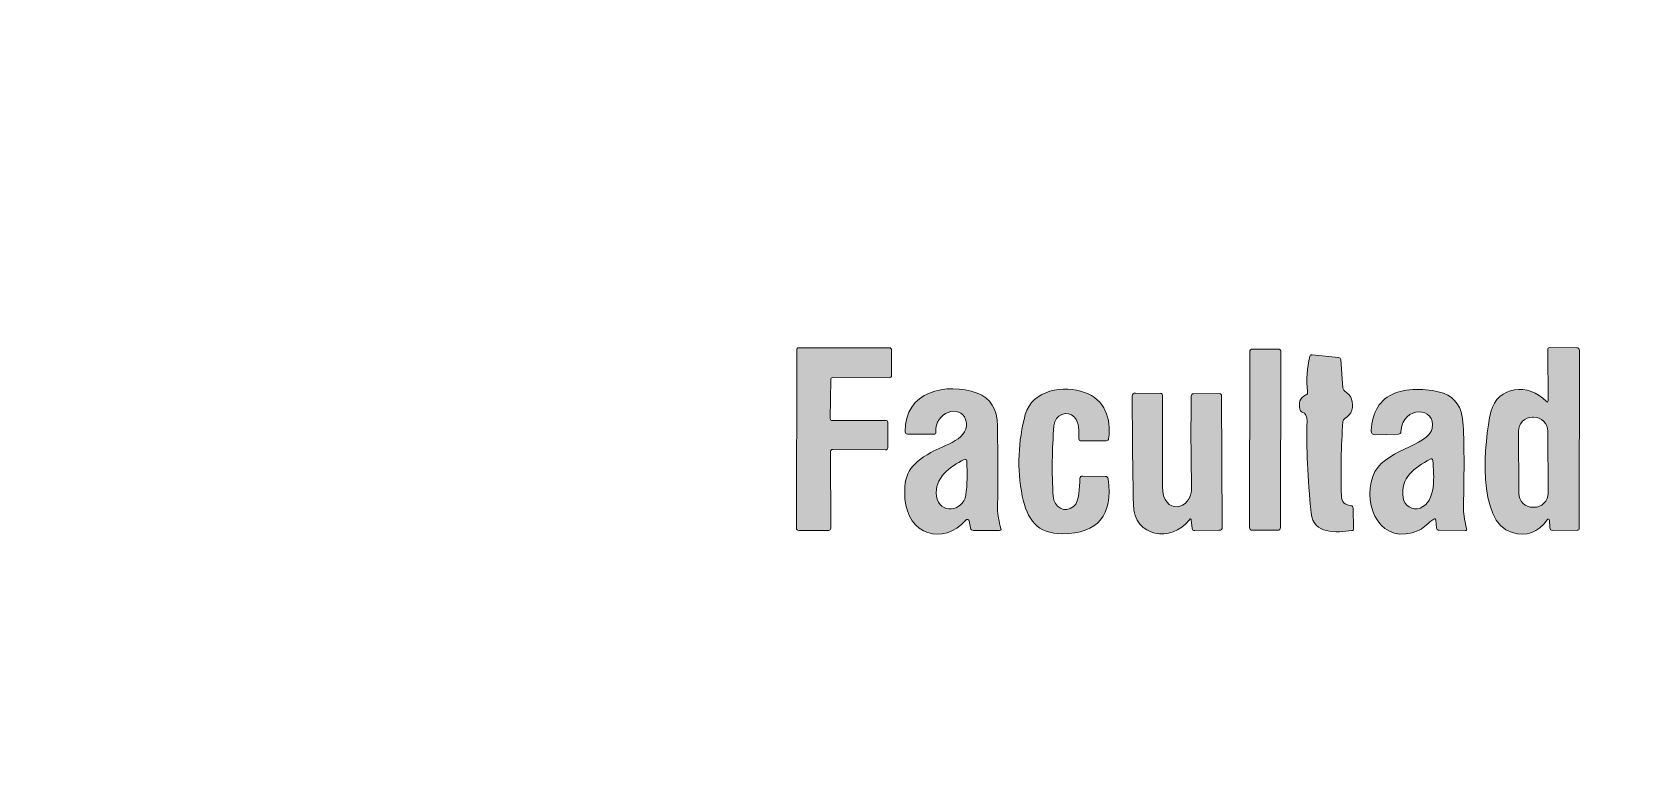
# Model space of a CAD drawing. Header units: millimetres. Extents: x 6 to 133, y 303 to 393.
# Drawn here: x 45.28 to 54.96, y 313.15 to 317.53 of the extents above; entities that cross this region are included whole.
import ezdxf

# ---------------------------------------------------------------- set-up
doc = ezdxf.new("R2010")
doc.units = ezdxf.units.MM
doc.header["$MEASUREMENT"] = 0

# ---------------------------------------------------------------- blocks, each defined once
blk = doc.blocks.new('block 2')
at = {"color": 188, "lineweight": 35, "true_color": 0x161224}
blk.add_open_spline([(21.4184, 393.1407), (21.4184, 393.1407), (6.4183, 303.1407), (6.4183, 303.1407), (6.4183, 303.1407), (118.7994, 303.1407), (118.7994, 303.1407), (118.7994, 303.1407), (133.0232, 388.4831), (133.0232, 388.4831), (133.3864, 390.6622), (131.9143, 392.7231), (129.7352, 393.0863), (129.5179, 393.1225), (129.298, 393.1407), (129.0776, 393.1407), (129.0776, 393.1407), (21.4184, 393.1407), (21.4184, 393.1407)], degree=3, knots=[0, 0, 0, 0, 1, 1, 1, 2, 2, 2, 3, 3, 3, 4, 4, 4, 5, 5, 5, 6, 6, 6, 6], dxfattribs=at)

msp = doc.modelspace()

# ---------------------------------------------------------------- hatches: boundary and pattern name
at = {"true_color": 0x161225}
h = msp.add_hatch(color=188, dxfattribs=at)
h.dxf.hatch_style = 2
edge = h.paths.add_edge_path()
edge.add_spline(control_points=[(50.0709, 315.0096), (50.0709, 315.0096), (50.0721, 314.5501), (50.0721, 314.5501), (50.0721, 314.5412), (50.0676, 314.5368), (50.0587, 314.5368), (50.0587, 314.5368), (49.88, 314.5368), (49.88, 314.5368), (49.8712, 314.5368), (49.8667, 314.5412), (49.8667, 314.5501), (49.8667, 314.5501), (49.8678, 315.6201), (49.8678, 315.6201), (49.8678, 315.6289), (49.8712, 315.6334), (49.88, 315.6334), (49.88, 315.6334), (50.4239, 315.6334), (50.4239, 315.6334), (50.4328, 315.6334), (50.4372, 315.6289), (50.4372, 315.6201), (50.4372, 315.6201), (50.4372, 315.4658), (50.4372, 315.4658), (50.4372, 315.458), (50.4328, 315.4536), (50.4239, 315.4536), (50.4239, 315.4536), (50.0854, 315.4547), (50.0854, 315.4547), (50.0765, 315.4547), (50.0721, 315.4502), (50.0721, 315.4414), (50.0721, 315.4414), (50.0698, 315.2094), (50.0698, 315.2094), (50.0698, 315.2005), (50.0743, 315.1961), (50.0832, 315.1961), (50.0832, 315.1961), (50.4017, 315.1972), (50.4017, 315.1972), (50.4106, 315.1972), (50.415, 315.1928), (50.415, 315.185), (50.415, 315.185), (50.415, 315.0329), (50.415, 315.0329), (50.415, 315.0252), (50.4106, 315.0207), (50.4017, 315.0207), (50.4017, 315.0207), (50.0843, 315.0229), (50.0843, 315.0229), (50.0754, 315.0229), (50.0709, 315.0185), (50.0709, 315.0096)], knot_values=[0, 0, 0, 0, 1, 1, 1, 2, 2, 2, 3, 3, 3, 4, 4, 4, 5, 5, 5, 6, 6, 6, 7, 7, 7, 8, 8, 8, 9, 9, 9, 10, 10, 10, 11, 11, 11, 12, 12, 12, 13, 13, 13, 14, 14, 14, 15, 15, 15, 16, 16, 16, 17, 17, 17, 18, 18, 18, 19, 19, 19, 20, 20, 20, 20], degree=3, periodic=1)
h = msp.add_hatch(color=188, dxfattribs=at)
h.dxf.hatch_style = 2
edge = h.paths.add_edge_path()
edge.add_spline(control_points=[(52.6071, 315.6256), (52.6071, 315.6256), (52.7591, 315.6256), (52.7591, 315.6256), (52.7702, 315.6256), (52.7758, 315.6201), (52.7758, 315.609), (52.7758, 315.609), (52.7736, 314.5546), (52.7736, 314.5546), (52.7736, 314.5435), (52.768, 314.5379), (52.7569, 314.5379), (52.7569, 314.5379), (52.6049, 314.5379), (52.6049, 314.5379), (52.5938, 314.5379), (52.5882, 314.5435), (52.5882, 314.5546), (52.5882, 314.5546), (52.5893, 315.609), (52.5893, 315.609), (52.5893, 315.6201), (52.5949, 315.6256), (52.6071, 315.6256)], knot_values=[0, 0, 0, 0, 1, 1, 1, 2, 2, 2, 3, 3, 3, 4, 4, 4, 5, 5, 5, 6, 6, 6, 7, 7, 7, 8, 8, 8, 8], degree=3, periodic=1)
h = msp.add_hatch(color=188, dxfattribs=at)
h.dxf.hatch_style = 2
edge = h.paths.add_edge_path()
edge.add_spline(control_points=[(53.1487, 315.1905), (53.1376, 315.0418), (53.1343, 314.8942), (53.1398, 314.7455), (53.1409, 314.7055), (53.1576, 314.6911), (53.1953, 314.6855), (53.2053, 314.6844), (53.2098, 314.6789), (53.2098, 314.6689), (53.2098, 314.6689), (53.2131, 314.5479), (53.2131, 314.5479), (53.2142, 314.5401), (53.2098, 314.5357), (53.2031, 314.5357), (53.1099, 314.5235), (52.97, 314.5124), (52.9578, 314.6411), (52.9367, 314.8531), (52.9289, 315.0363), (52.9334, 315.1928), (52.9345, 315.2227), (52.9245, 315.2416), (52.9045, 315.2471), (52.899, 315.2494), (52.8945, 315.2527), (52.8923, 315.2593), (52.879, 315.3026), (52.8901, 315.3326), (52.9256, 315.3504), (52.9345, 315.3537), (52.9378, 315.3615), (52.9367, 315.3703), (52.9278, 315.4414), (52.9323, 315.5124), (52.95, 315.5823), (52.9523, 315.589), (52.9567, 315.5923), (52.9634, 315.5912), (52.9634, 315.5912), (53.1221, 315.5757), (53.1221, 315.5757), (53.131, 315.5746), (53.1354, 315.5701), (53.1354, 315.5623), (53.1354, 315.5623), (53.1487, 315.3914), (53.1487, 315.3914), (53.1498, 315.3848), (53.152, 315.3792), (53.1576, 315.3748), (53.1576, 315.3748), (53.1864, 315.3504), (53.1864, 315.3504), (53.1931, 315.3448), (53.1964, 315.3382), (53.1987, 315.3304), (53.2164, 315.2749), (53.2031, 315.2338), (53.1598, 315.2083), (53.1532, 315.2039), (53.1487, 315.1983), (53.1487, 315.1905)], knot_values=[0, 0, 0, 0, 1, 1, 1, 2, 2, 2, 3, 3, 3, 4, 4, 4, 5, 5, 5, 6, 6, 6, 7, 7, 7, 8, 8, 8, 9, 9, 9, 10, 10, 10, 11, 11, 11, 12, 12, 12, 13, 13, 13, 14, 14, 14, 15, 15, 15, 16, 16, 16, 17, 17, 17, 18, 18, 18, 19, 19, 19, 20, 20, 20, 21, 21, 21, 21], degree=3, periodic=1)
h = msp.add_hatch(color=188, dxfattribs=at)
h.dxf.hatch_style = 2
edge = h.paths.add_edge_path()
edge.add_spline(control_points=[(54.3807, 315.3171), (54.3807, 315.3171), (54.3785, 315.6223), (54.3785, 315.6223), (54.3785, 315.6301), (54.3829, 315.6345), (54.3907, 315.6345), (54.3907, 315.6345), (54.5527, 315.6334), (54.5527, 315.6334), (54.5638, 315.6334), (54.5694, 315.6278), (54.5694, 315.6167), (54.5694, 315.6167), (54.5683, 314.5501), (54.5683, 314.5501), (54.5683, 314.5412), (54.5638, 314.5379), (54.5561, 314.5379), (54.5561, 314.5379), (54.4085, 314.5368), (54.4085, 314.5368), (54.3974, 314.5368), (54.3918, 314.5424), (54.3918, 314.5523), (54.3918, 314.5523), (54.3896, 314.5978), (54.3896, 314.5978), (54.3896, 314.6012), (54.3874, 314.6034), (54.384, 314.6045), (54.3796, 314.6056), (54.3774, 314.6045), (54.3752, 314.6012), (54.3219, 314.5235), (54.252, 314.498), (54.1643, 314.5235), (53.9512, 314.5856), (53.9967, 315.0751), (54.0377, 315.2482), (54.0755, 315.4081), (54.2675, 315.4214), (54.3696, 315.3126), (54.3774, 315.3049), (54.3807, 315.306), (54.3807, 315.3171)], knot_values=[0, 0, 0, 0, 1, 1, 1, 2, 2, 2, 3, 3, 3, 4, 4, 4, 5, 5, 5, 6, 6, 6, 7, 7, 7, 8, 8, 8, 9, 9, 9, 10, 10, 10, 11, 11, 11, 12, 12, 12, 13, 13, 13, 14, 14, 14, 15, 15, 15, 15], degree=3, periodic=1)
edge = h.paths.add_edge_path()
edge.add_spline(control_points=[(54.3796, 315.1328), (54.3796, 315.1561), (54.3707, 315.1761), (54.3541, 315.1928), (54.3374, 315.2094), (54.3174, 315.2172), (54.2941, 315.2172), (54.2941, 315.2172), (54.2875, 315.2172), (54.2875, 315.2172), (54.2642, 315.2172), (54.2442, 315.2094), (54.2275, 315.1928), (54.2109, 315.1761), (54.2031, 315.1561), (54.2031, 315.1328), (54.2031, 315.1328), (54.2053, 314.7599), (54.2053, 314.7599), (54.2053, 314.7366), (54.2131, 314.7166), (54.2298, 314.7), (54.2464, 314.6833), (54.2664, 314.6755), (54.2897, 314.6755), (54.2897, 314.6755), (54.2975, 314.6755), (54.2975, 314.6755), (54.3208, 314.6755), (54.3407, 314.6833), (54.3563, 314.7), (54.3729, 314.7166), (54.3818, 314.7366), (54.3807, 314.7599), (54.3807, 314.7599), (54.3796, 315.1328), (54.3796, 315.1328)], knot_values=[0, 0, 0, 0, 1, 1, 1, 2, 2, 2, 3, 3, 3, 4, 4, 4, 5, 5, 5, 6, 6, 6, 7, 7, 7, 8, 8, 8, 9, 9, 9, 10, 10, 10, 11, 11, 11, 12, 12, 12, 12], degree=3, periodic=1)
h = msp.add_hatch(color=188, dxfattribs=at)
h.dxf.hatch_style = 2
edge = h.paths.add_edge_path()
edge.add_spline(control_points=[(50.9045, 314.5934), (50.9034, 314.5978), (50.9, 314.6012), (50.8956, 314.6023), (50.8901, 314.6034), (50.8867, 314.6023), (50.8834, 314.599), (50.7469, 314.4402), (50.5327, 314.5135), (50.5182, 314.7266), (50.5082, 314.8709), (50.546, 314.9319), (50.6736, 315.0052), (50.7458, 315.0462), (50.9222, 315.0873), (50.8823, 315.2027), (50.8501, 315.2971), (50.6947, 315.2482), (50.7036, 315.1273), (50.7047, 315.1184), (50.7003, 315.114), (50.6914, 315.114), (50.6914, 315.114), (50.5338, 315.1151), (50.5338, 315.1151), (50.5249, 315.1151), (50.5205, 315.1195), (50.5193, 315.1284), (50.5127, 315.3737), (50.7702, 315.4281), (50.9511, 315.3615), (51.0321, 315.3315), (51.0732, 315.266), (51.0743, 315.165), (51.0754, 315.0007), (51.0765, 314.8354), (51.0743, 314.67), (51.0743, 314.6278), (51.0832, 314.589), (51.0943, 314.5479), (51.0965, 314.5401), (51.0943, 314.5368), (51.0865, 314.5368), (51.0865, 314.5368), (50.9289, 314.5368), (50.9289, 314.5368), (50.92, 314.5368), (50.9145, 314.5412), (50.9123, 314.5501), (50.9123, 314.5501), (50.9045, 314.5934), (50.9045, 314.5934)], knot_values=[0, 0, 0, 0, 1, 1, 1, 2, 2, 2, 3, 3, 3, 4, 4, 4, 5, 5, 5, 6, 6, 6, 7, 7, 7, 8, 8, 8, 9, 9, 9, 10, 10, 10, 11, 11, 11, 12, 12, 12, 13, 13, 13, 14, 14, 14, 15, 15, 15, 16, 16, 16, 17, 17, 17, 17], degree=3, periodic=1)
edge = h.paths.add_edge_path()
edge.add_spline(control_points=[(50.8745, 314.9619), (50.7868, 314.9208), (50.6925, 314.8509), (50.708, 314.7432), (50.7247, 314.63), (50.8667, 314.6478), (50.8834, 314.7488), (50.8923, 314.8098), (50.8945, 314.8775), (50.8889, 314.9541), (50.8878, 314.963), (50.8834, 314.9663), (50.8745, 314.9619)], knot_values=[0, 0, 0, 0, 1, 1, 1, 2, 2, 2, 3, 3, 3, 4, 4, 4, 4], degree=3, periodic=1)
h = msp.add_hatch(color=188, dxfattribs=at)
h.dxf.hatch_style = 2
edge = h.paths.add_edge_path()
edge.add_spline(control_points=[(51.4084, 314.7421), (51.4117, 314.6755), (51.4805, 314.6367), (51.5305, 314.68), (51.5715, 314.7155), (51.5638, 314.7943), (51.5693, 314.8487), (51.5704, 314.8587), (51.576, 314.8631), (51.586, 314.8631), (51.586, 314.8631), (51.7225, 314.8609), (51.7225, 314.8609), (51.7314, 314.8609), (51.7369, 314.8565), (51.7391, 314.8465), (51.7691, 314.6278), (51.677, 314.5179), (51.4639, 314.5168), (51.314, 314.5157), (51.2508, 314.6023), (51.223, 314.7432), (51.1908, 314.9086), (51.1975, 315.0718), (51.2408, 315.2327), (51.283, 315.3837), (51.4739, 315.4092), (51.5971, 315.3659), (51.7192, 315.3226), (51.758, 315.2083), (51.7414, 315.0873), (51.7402, 315.0795), (51.7347, 315.0751), (51.7269, 315.0751), (51.7269, 315.0751), (51.5749, 315.074), (51.5749, 315.074), (51.5671, 315.074), (51.5627, 315.0784), (51.5627, 315.0873), (51.5615, 315.1295), (51.566, 315.185), (51.5371, 315.2161), (51.4927, 315.2627), (51.4184, 315.2327), (51.4128, 315.165), (51.4017, 315.024), (51.3995, 314.8831), (51.4084, 314.7421)], knot_values=[0, 0, 0, 0, 1, 1, 1, 2, 2, 2, 3, 3, 3, 4, 4, 4, 5, 5, 5, 6, 6, 6, 7, 7, 7, 8, 8, 8, 9, 9, 9, 10, 10, 10, 11, 11, 11, 12, 12, 12, 13, 13, 13, 14, 14, 14, 15, 15, 15, 16, 16, 16, 16], degree=3, periodic=1)
h = msp.add_hatch(color=188, dxfattribs=at)
h.dxf.hatch_style = 2
edge = h.paths.add_edge_path()
edge.add_spline(control_points=[(52.2264, 314.6012), (52.1187, 314.4624), (51.8945, 314.4924), (51.8901, 314.6933), (51.8856, 314.9097), (51.8834, 315.1273), (51.8834, 315.3437), (51.8834, 315.3559), (51.8901, 315.3615), (51.9023, 315.3615), (51.9023, 315.3615), (52.0532, 315.3592), (52.0532, 315.3592), (52.061, 315.3592), (52.0654, 315.3548), (52.0654, 315.3459), (52.0643, 315.1639), (52.0643, 314.9808), (52.0643, 314.7999), (52.0643, 314.6267), (52.243, 314.6511), (52.2397, 314.7987), (52.2353, 314.9808), (52.2353, 315.1617), (52.2375, 315.3437), (52.2375, 315.3526), (52.2419, 315.357), (52.2508, 315.357), (52.2508, 315.357), (52.4073, 315.3581), (52.4073, 315.3581), (52.4151, 315.3581), (52.4195, 315.3548), (52.4195, 315.3459), (52.4195, 315.3459), (52.4239, 314.5579), (52.4239, 314.5579), (52.4239, 314.5446), (52.4173, 314.5379), (52.404, 314.5379), (52.404, 314.5379), (52.2586, 314.5357), (52.2586, 314.5357), (52.2497, 314.5357), (52.2441, 314.5401), (52.243, 314.549), (52.243, 314.549), (52.2375, 314.5978), (52.2375, 314.5978), (52.2364, 314.6078), (52.233, 314.6089), (52.2264, 314.6012)], knot_values=[0, 0, 0, 0, 1, 1, 1, 2, 2, 2, 3, 3, 3, 4, 4, 4, 5, 5, 5, 6, 6, 6, 7, 7, 7, 8, 8, 8, 9, 9, 9, 10, 10, 10, 11, 11, 11, 12, 12, 12, 13, 13, 13, 14, 14, 14, 15, 15, 15, 16, 16, 16, 17, 17, 17, 17], degree=3, periodic=1)
h = msp.add_hatch(color=188, dxfattribs=at)
h.dxf.hatch_style = 2
edge = h.paths.add_edge_path()
edge.add_spline(control_points=[(53.6937, 314.6045), (53.6604, 314.5845), (53.6382, 314.5523), (53.606, 314.5379), (53.3774, 314.4369), (53.2653, 314.68), (53.3274, 314.8609), (53.3829, 315.0229), (53.6626, 315.0396), (53.6848, 315.1495), (53.7114, 315.2771), (53.5072, 315.2938), (53.4972, 315.1284), (53.4972, 315.1195), (53.4917, 315.1151), (53.4828, 315.1151), (53.4828, 315.1151), (53.3418, 315.1117), (53.3418, 315.1117), (53.3263, 315.1117), (53.3185, 315.1195), (53.3185, 315.135), (53.3241, 315.2494), (53.3707, 315.3248), (53.4606, 315.3603), (53.5427, 315.3936), (53.6748, 315.3881), (53.7525, 315.3603), (53.8246, 315.3337), (53.8635, 315.276), (53.869, 315.1883), (53.8779, 315.0729), (53.8779, 314.902), (53.8724, 314.6755), (53.8713, 314.6467), (53.8779, 314.6034), (53.8912, 314.5457), (53.8935, 314.539), (53.8912, 314.5357), (53.8835, 314.5357), (53.8835, 314.5357), (53.7259, 314.5379), (53.7259, 314.5379), (53.717, 314.5379), (53.7114, 314.5424), (53.7103, 314.5512), (53.7103, 314.5512), (53.707, 314.5978), (53.707, 314.5978), (53.7059, 314.6078), (53.7014, 314.6101), (53.6937, 314.6045)], knot_values=[0, 0, 0, 0, 1, 1, 1, 2, 2, 2, 3, 3, 3, 4, 4, 4, 5, 5, 5, 6, 6, 6, 7, 7, 7, 8, 8, 8, 9, 9, 9, 10, 10, 10, 11, 11, 11, 12, 12, 12, 13, 13, 13, 14, 14, 14, 15, 15, 15, 16, 16, 16, 17, 17, 17, 17], degree=3, periodic=1)
edge = h.paths.add_edge_path()
edge.add_spline(control_points=[(53.6726, 314.9641), (53.5782, 314.9119), (53.4928, 314.8565), (53.5105, 314.7321), (53.5172, 314.6855), (53.566, 314.6533), (53.6127, 314.6711), (53.7092, 314.7077), (53.697, 314.8698), (53.6881, 314.9563), (53.687, 314.9674), (53.6815, 314.9697), (53.6726, 314.9641)], knot_values=[0, 0, 0, 0, 1, 1, 1, 2, 2, 2, 3, 3, 3, 4, 4, 4, 4], degree=3, periodic=1)

# ---------------------------------------------------------------- linework, layer by layer
at = {"lineweight": 0}
for points, knots in [([(50.0709, 315.0096), (50.0709, 315.0096), (50.0721, 314.5501), (50.0721, 314.5501), (50.0721, 314.5412), (50.0676, 314.5368), (50.0587, 314.5368), (50.0587, 314.5368), (49.88, 314.5368), (49.88, 314.5368), (49.8712, 314.5368), (49.8667, 314.5412), (49.8667, 314.5501), (49.8667, 314.5501), (49.8678, 315.6201), (49.8678, 315.6201), (49.8678, 315.6289), (49.8712, 315.6334), (49.88, 315.6334), (49.88, 315.6334), (50.4239, 315.6334), (50.4239, 315.6334), (50.4328, 315.6334), (50.4372, 315.6289), (50.4372, 315.6201), (50.4372, 315.6201), (50.4372, 315.4658), (50.4372, 315.4658), (50.4372, 315.458), (50.4328, 315.4536), (50.4239, 315.4536), (50.4239, 315.4536), (50.0854, 315.4547), (50.0854, 315.4547), (50.0765, 315.4547), (50.0721, 315.4502), (50.0721, 315.4414), (50.0721, 315.4414), (50.0698, 315.2094), (50.0698, 315.2094), (50.0698, 315.2005), (50.0743, 315.1961), (50.0832, 315.1961), (50.0832, 315.1961), (50.4017, 315.1972), (50.4017, 315.1972), (50.4106, 315.1972), (50.415, 315.1928), (50.415, 315.185), (50.415, 315.185), (50.415, 315.0329), (50.415, 315.0329), (50.415, 315.0252), (50.4106, 315.0207), (50.4017, 315.0207), (50.4017, 315.0207), (50.0843, 315.0229), (50.0843, 315.0229), (50.0754, 315.0229), (50.0709, 315.0185), (50.0709, 315.0096)], [0, 0, 0, 0, 1, 1, 1, 2, 2, 2, 3, 3, 3, 4, 4, 4, 5, 5, 5, 6, 6, 6, 7, 7, 7, 8, 8, 8, 9, 9, 9, 10, 10, 10, 11, 11, 11, 12, 12, 12, 13, 13, 13, 14, 14, 14, 15, 15, 15, 16, 16, 16, 17, 17, 17, 18, 18, 18, 19, 19, 19, 20, 20, 20, 20]), ([(52.6071, 315.6256), (52.6071, 315.6256), (52.7591, 315.6256), (52.7591, 315.6256), (52.7702, 315.6256), (52.7758, 315.6201), (52.7758, 315.609), (52.7758, 315.609), (52.7736, 314.5546), (52.7736, 314.5546), (52.7736, 314.5435), (52.768, 314.5379), (52.7569, 314.5379), (52.7569, 314.5379), (52.6049, 314.5379), (52.6049, 314.5379), (52.5938, 314.5379), (52.5882, 314.5435), (52.5882, 314.5546), (52.5882, 314.5546), (52.5893, 315.609), (52.5893, 315.609), (52.5893, 315.6201), (52.5949, 315.6256), (52.6071, 315.6256)], [0, 0, 0, 0, 1, 1, 1, 2, 2, 2, 3, 3, 3, 4, 4, 4, 5, 5, 5, 6, 6, 6, 7, 7, 7, 8, 8, 8, 8]), ([(53.1487, 315.1905), (53.1376, 315.0418), (53.1343, 314.8942), (53.1398, 314.7455), (53.1409, 314.7055), (53.1576, 314.6911), (53.1953, 314.6855), (53.2053, 314.6844), (53.2098, 314.6789), (53.2098, 314.6689), (53.2098, 314.6689), (53.2131, 314.5479), (53.2131, 314.5479), (53.2142, 314.5401), (53.2098, 314.5357), (53.2031, 314.5357), (53.1099, 314.5235), (52.97, 314.5124), (52.9578, 314.6411), (52.9367, 314.8531), (52.9289, 315.0363), (52.9334, 315.1928), (52.9345, 315.2227), (52.9245, 315.2416), (52.9045, 315.2471), (52.899, 315.2494), (52.8945, 315.2527), (52.8923, 315.2593), (52.879, 315.3026), (52.8901, 315.3326), (52.9256, 315.3504), (52.9345, 315.3537), (52.9378, 315.3615), (52.9367, 315.3703), (52.9278, 315.4414), (52.9323, 315.5124), (52.95, 315.5823), (52.9523, 315.589), (52.9567, 315.5923), (52.9634, 315.5912), (52.9634, 315.5912), (53.1221, 315.5757), (53.1221, 315.5757), (53.131, 315.5746), (53.1354, 315.5701), (53.1354, 315.5623), (53.1354, 315.5623), (53.1487, 315.3914), (53.1487, 315.3914), (53.1498, 315.3848), (53.152, 315.3792), (53.1576, 315.3748), (53.1576, 315.3748), (53.1864, 315.3504), (53.1864, 315.3504), (53.1931, 315.3448), (53.1964, 315.3382), (53.1987, 315.3304), (53.2164, 315.2749), (53.2031, 315.2338), (53.1598, 315.2083), (53.1532, 315.2039), (53.1487, 315.1983), (53.1487, 315.1905)], [0, 0, 0, 0, 1, 1, 1, 2, 2, 2, 3, 3, 3, 4, 4, 4, 5, 5, 5, 6, 6, 6, 7, 7, 7, 8, 8, 8, 9, 9, 9, 10, 10, 10, 11, 11, 11, 12, 12, 12, 13, 13, 13, 14, 14, 14, 15, 15, 15, 16, 16, 16, 17, 17, 17, 18, 18, 18, 19, 19, 19, 20, 20, 20, 21, 21, 21, 21]), ([(54.3807, 315.3171), (54.3807, 315.3171), (54.3785, 315.6223), (54.3785, 315.6223), (54.3785, 315.6301), (54.3829, 315.6345), (54.3907, 315.6345), (54.3907, 315.6345), (54.5527, 315.6334), (54.5527, 315.6334), (54.5638, 315.6334), (54.5694, 315.6278), (54.5694, 315.6167), (54.5694, 315.6167), (54.5683, 314.5501), (54.5683, 314.5501), (54.5683, 314.5412), (54.5638, 314.5379), (54.5561, 314.5379), (54.5561, 314.5379), (54.4085, 314.5368), (54.4085, 314.5368), (54.3974, 314.5368), (54.3918, 314.5424), (54.3918, 314.5523), (54.3918, 314.5523), (54.3896, 314.5978), (54.3896, 314.5978), (54.3896, 314.6012), (54.3874, 314.6034), (54.384, 314.6045), (54.3796, 314.6056), (54.3774, 314.6045), (54.3752, 314.6012), (54.3219, 314.5235), (54.252, 314.498), (54.1643, 314.5235), (53.9512, 314.5856), (53.9967, 315.0751), (54.0377, 315.2482), (54.0755, 315.4081), (54.2675, 315.4214), (54.3696, 315.3126), (54.3774, 315.3049), (54.3807, 315.306), (54.3807, 315.3171)], [0, 0, 0, 0, 1, 1, 1, 2, 2, 2, 3, 3, 3, 4, 4, 4, 5, 5, 5, 6, 6, 6, 7, 7, 7, 8, 8, 8, 9, 9, 9, 10, 10, 10, 11, 11, 11, 12, 12, 12, 13, 13, 13, 14, 14, 14, 15, 15, 15, 15]), ([(50.9045, 314.5934), (50.9034, 314.5978), (50.9, 314.6012), (50.8956, 314.6023), (50.8901, 314.6034), (50.8867, 314.6023), (50.8834, 314.599), (50.7469, 314.4402), (50.5327, 314.5135), (50.5182, 314.7266), (50.5082, 314.8709), (50.546, 314.9319), (50.6736, 315.0052), (50.7458, 315.0462), (50.9222, 315.0873), (50.8823, 315.2027), (50.8501, 315.2971), (50.6947, 315.2482), (50.7036, 315.1273), (50.7047, 315.1184), (50.7003, 315.114), (50.6914, 315.114), (50.6914, 315.114), (50.5338, 315.1151), (50.5338, 315.1151), (50.5249, 315.1151), (50.5205, 315.1195), (50.5193, 315.1284), (50.5127, 315.3737), (50.7702, 315.4281), (50.9511, 315.3615), (51.0321, 315.3315), (51.0732, 315.266), (51.0743, 315.165), (51.0754, 315.0007), (51.0765, 314.8354), (51.0743, 314.67), (51.0743, 314.6278), (51.0832, 314.589), (51.0943, 314.5479), (51.0965, 314.5401), (51.0943, 314.5368), (51.0865, 314.5368), (51.0865, 314.5368), (50.9289, 314.5368), (50.9289, 314.5368), (50.92, 314.5368), (50.9145, 314.5412), (50.9123, 314.5501), (50.9123, 314.5501), (50.9045, 314.5934), (50.9045, 314.5934)], [0, 0, 0, 0, 1, 1, 1, 2, 2, 2, 3, 3, 3, 4, 4, 4, 5, 5, 5, 6, 6, 6, 7, 7, 7, 8, 8, 8, 9, 9, 9, 10, 10, 10, 11, 11, 11, 12, 12, 12, 13, 13, 13, 14, 14, 14, 15, 15, 15, 16, 16, 16, 17, 17, 17, 17]), ([(51.4084, 314.7421), (51.4117, 314.6755), (51.4805, 314.6367), (51.5305, 314.68), (51.5715, 314.7155), (51.5638, 314.7943), (51.5693, 314.8487), (51.5704, 314.8587), (51.576, 314.8631), (51.586, 314.8631), (51.586, 314.8631), (51.7225, 314.8609), (51.7225, 314.8609), (51.7314, 314.8609), (51.7369, 314.8565), (51.7391, 314.8465), (51.7691, 314.6278), (51.677, 314.5179), (51.4639, 314.5168), (51.314, 314.5157), (51.2508, 314.6023), (51.223, 314.7432), (51.1908, 314.9086), (51.1975, 315.0718), (51.2408, 315.2327), (51.283, 315.3837), (51.4739, 315.4092), (51.5971, 315.3659), (51.7192, 315.3226), (51.758, 315.2083), (51.7414, 315.0873), (51.7402, 315.0795), (51.7347, 315.0751), (51.7269, 315.0751), (51.7269, 315.0751), (51.5749, 315.074), (51.5749, 315.074), (51.5671, 315.074), (51.5627, 315.0784), (51.5627, 315.0873), (51.5615, 315.1295), (51.566, 315.185), (51.5371, 315.2161), (51.4927, 315.2627), (51.4184, 315.2327), (51.4128, 315.165), (51.4017, 315.024), (51.3995, 314.8831), (51.4084, 314.7421)], [0, 0, 0, 0, 1, 1, 1, 2, 2, 2, 3, 3, 3, 4, 4, 4, 5, 5, 5, 6, 6, 6, 7, 7, 7, 8, 8, 8, 9, 9, 9, 10, 10, 10, 11, 11, 11, 12, 12, 12, 13, 13, 13, 14, 14, 14, 15, 15, 15, 16, 16, 16, 16]), ([(52.2264, 314.6012), (52.1187, 314.4624), (51.8945, 314.4924), (51.8901, 314.6933), (51.8856, 314.9097), (51.8834, 315.1273), (51.8834, 315.3437), (51.8834, 315.3559), (51.8901, 315.3615), (51.9023, 315.3615), (51.9023, 315.3615), (52.0532, 315.3592), (52.0532, 315.3592), (52.061, 315.3592), (52.0654, 315.3548), (52.0654, 315.3459), (52.0643, 315.1639), (52.0643, 314.9808), (52.0643, 314.7999), (52.0643, 314.6267), (52.243, 314.6511), (52.2397, 314.7987), (52.2353, 314.9808), (52.2353, 315.1617), (52.2375, 315.3437), (52.2375, 315.3526), (52.2419, 315.357), (52.2508, 315.357), (52.2508, 315.357), (52.4073, 315.3581), (52.4073, 315.3581), (52.4151, 315.3581), (52.4195, 315.3548), (52.4195, 315.3459), (52.4195, 315.3459), (52.4239, 314.5579), (52.4239, 314.5579), (52.4239, 314.5446), (52.4173, 314.5379), (52.404, 314.5379), (52.404, 314.5379), (52.2586, 314.5357), (52.2586, 314.5357), (52.2497, 314.5357), (52.2441, 314.5401), (52.243, 314.549), (52.243, 314.549), (52.2375, 314.5978), (52.2375, 314.5978), (52.2364, 314.6078), (52.233, 314.6089), (52.2264, 314.6012)], [0, 0, 0, 0, 1, 1, 1, 2, 2, 2, 3, 3, 3, 4, 4, 4, 5, 5, 5, 6, 6, 6, 7, 7, 7, 8, 8, 8, 9, 9, 9, 10, 10, 10, 11, 11, 11, 12, 12, 12, 13, 13, 13, 14, 14, 14, 15, 15, 15, 16, 16, 16, 17, 17, 17, 17]), ([(53.6937, 314.6045), (53.6604, 314.5845), (53.6382, 314.5523), (53.606, 314.5379), (53.3774, 314.4369), (53.2653, 314.68), (53.3274, 314.8609), (53.3829, 315.0229), (53.6626, 315.0396), (53.6848, 315.1495), (53.7114, 315.2771), (53.5072, 315.2938), (53.4972, 315.1284), (53.4972, 315.1195), (53.4917, 315.1151), (53.4828, 315.1151), (53.4828, 315.1151), (53.3418, 315.1117), (53.3418, 315.1117), (53.3263, 315.1117), (53.3185, 315.1195), (53.3185, 315.135), (53.3241, 315.2494), (53.3707, 315.3248), (53.4606, 315.3603), (53.5427, 315.3936), (53.6748, 315.3881), (53.7525, 315.3603), (53.8246, 315.3337), (53.8635, 315.276), (53.869, 315.1883), (53.8779, 315.0729), (53.8779, 314.902), (53.8724, 314.6755), (53.8713, 314.6467), (53.8779, 314.6034), (53.8912, 314.5457), (53.8935, 314.539), (53.8912, 314.5357), (53.8835, 314.5357), (53.8835, 314.5357), (53.7259, 314.5379), (53.7259, 314.5379), (53.717, 314.5379), (53.7114, 314.5424), (53.7103, 314.5512), (53.7103, 314.5512), (53.707, 314.5978), (53.707, 314.5978), (53.7059, 314.6078), (53.7014, 314.6101), (53.6937, 314.6045)], [0, 0, 0, 0, 1, 1, 1, 2, 2, 2, 3, 3, 3, 4, 4, 4, 5, 5, 5, 6, 6, 6, 7, 7, 7, 8, 8, 8, 9, 9, 9, 10, 10, 10, 11, 11, 11, 12, 12, 12, 13, 13, 13, 14, 14, 14, 15, 15, 15, 16, 16, 16, 17, 17, 17, 17]), ([(54.3796, 315.1328), (54.3796, 315.1561), (54.3707, 315.1761), (54.3541, 315.1928), (54.3374, 315.2094), (54.3174, 315.2172), (54.2941, 315.2172), (54.2941, 315.2172), (54.2875, 315.2172), (54.2875, 315.2172), (54.2642, 315.2172), (54.2442, 315.2094), (54.2275, 315.1928), (54.2109, 315.1761), (54.2031, 315.1561), (54.2031, 315.1328), (54.2031, 315.1328), (54.2053, 314.7599), (54.2053, 314.7599), (54.2053, 314.7366), (54.2131, 314.7166), (54.2298, 314.7), (54.2464, 314.6833), (54.2664, 314.6755), (54.2897, 314.6755), (54.2897, 314.6755), (54.2975, 314.6755), (54.2975, 314.6755), (54.3208, 314.6755), (54.3407, 314.6833), (54.3563, 314.7), (54.3729, 314.7166), (54.3818, 314.7366), (54.3807, 314.7599), (54.3807, 314.7599), (54.3796, 315.1328), (54.3796, 315.1328)], [0, 0, 0, 0, 1, 1, 1, 2, 2, 2, 3, 3, 3, 4, 4, 4, 5, 5, 5, 6, 6, 6, 7, 7, 7, 8, 8, 8, 9, 9, 9, 10, 10, 10, 11, 11, 11, 12, 12, 12, 12]), ([(53.6726, 314.9641), (53.5782, 314.9119), (53.4928, 314.8565), (53.5105, 314.7321), (53.5172, 314.6855), (53.566, 314.6533), (53.6127, 314.6711), (53.7092, 314.7077), (53.697, 314.8698), (53.6881, 314.9563), (53.687, 314.9674), (53.6815, 314.9697), (53.6726, 314.9641)], [0, 0, 0, 0, 1, 1, 1, 2, 2, 2, 3, 3, 3, 4, 4, 4, 4]), ([(50.8745, 314.9619), (50.7868, 314.9208), (50.6925, 314.8509), (50.708, 314.7432), (50.7247, 314.63), (50.8667, 314.6478), (50.8834, 314.7488), (50.8923, 314.8098), (50.8945, 314.8775), (50.8889, 314.9541), (50.8878, 314.963), (50.8834, 314.9663), (50.8745, 314.9619)], [0, 0, 0, 0, 1, 1, 1, 2, 2, 2, 3, 3, 3, 4, 4, 4, 4])]:
    msp.add_open_spline(points, degree=3, knots=knots, dxfattribs=at)

# ---------------------------------------------------------------- block references
msp.add_blockref('block 2', (0, 0))

doc.saveas('drawing.dxf')
